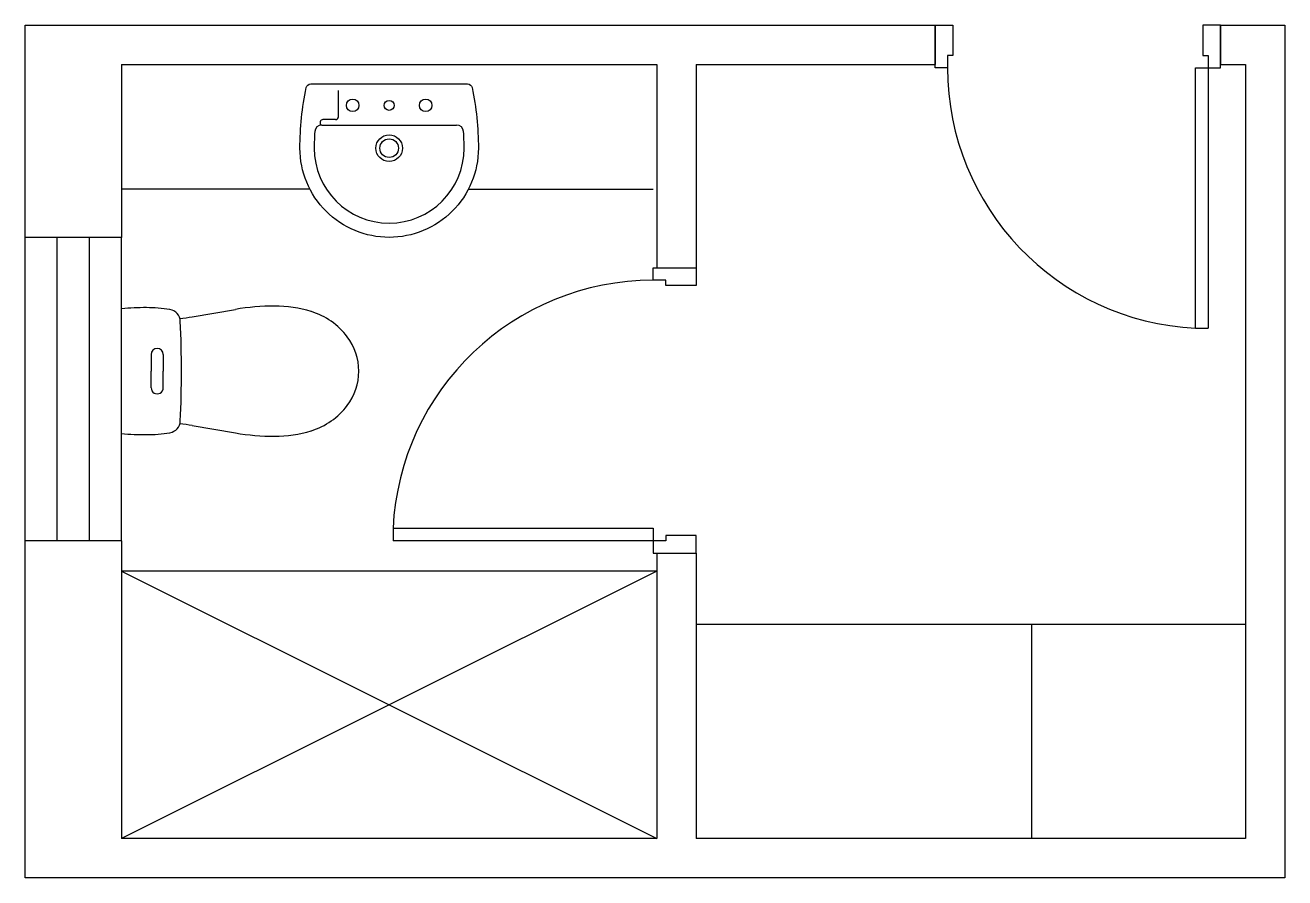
# Model space of a CAD drawing. Extents: x 0 to 3530, y 0 to 2390.
import ezdxf

# ---------------------------------------------------------------- set-up
doc = ezdxf.new("R2010")
doc.units = 0
doc.header["$LTSCALE"] = 800
doc.layers.get('0').update_dxf_attribs({"linetype": 'CONTINUOUS'})
for name, color, linetype in [('DOOR', 7, 'CONTINUOUS'), ('JOINERY', 7, 'CONTINUOUS'), ('PLUMBING_FIXTURES', 7, 'CONTINUOUS'), ('WALL', 7, 'CONTINUOUS'), ('WINDOW', 7, 'CONTINUOUS')]:
    doc.layers.add(name, color=color, linetype=linetype)

# ---------------------------------------------------------------- blocks, each defined once
blk = doc.blocks.new('VAN-ECLIPSE-PL')
for p, q in [((-142.2, -92), (-142.2, -18.3)), ((-150.2, -100), (-185.5, -100))]:
    blk.add_line(p, q)
at = {"color": 7}
blk.add_line((-188.9, -115), (188.9, -115), dxfattribs=at)
blk.add_lwpolyline([(0, -430, -0.414214), (-250, -180, -0.052159), (-232.3, -10.3, -0.354398), (-219.5, 0), (219.5, 0, -0.354398), (232.3, -10.3, -0.052159), (250, -180, -0.414214)], format="xyb", close=True)
for centre, radius in [((-102.5, -60), 17.5), ((0, -60), 14), ((102.5, -60), 17.5), ((0, -180), 26)]:
    blk.add_circle(centre, radius)
blk.add_circle((0, -180), 37.5, dxfattribs=at)
for centre, radius, start, end in [((-185.1, -108.4), 8.45, 93.116, 231.7452), ((-150.2, -92), 8, 270, 0)]:
    blk.add_arc(centre, radius, start, end)
for centre, radius, start, end in [((592.4, -180.3), 802.4, 176.6608, 179.9759), ((-188.7, -135), 20, 89.4644, 175.9939), ((188.7, -135), 20, 4.0061, 90.5356), ((-592.1, -180.3), 802.1, 0.0236, 3.3398), ((0, -180), 210, 180, 270), ((0, -180), 210, 270, 0)]:
    blk.add_arc(centre, radius, start, end, dxfattribs=at)
blk = doc.blocks.new('DOOR-800')
at = {"color": 0, "linetype": 'BYBLOCK'}
for p, q in [((35, 120), (35, 849.2)), ((70, 849.2), (35, 849.2)), ((70, 849.2), (70, 120)), ((0, 120), (0, 0)), ((35, 120), (0, 120)), ((70, 120), (35, 120)), ((35, 85), (35, 120)), ((765, 85), (765, 120)), ((765, 120), (800, 120)), ((800, 120), (800, 0)), ((50, 85), (35, 85)), ((50, 0), (50, 85)), ((750, 0), (750, 85)), ((750, 85), (765, 85)), ((0, 0), (50, 0)), ((800, 0), (750, 0))]:
    blk.add_line(p, q, dxfattribs=at)
blk.add_arc((35, 120), 730, 0, 87.2519, dxfattribs=at)
blk = doc.blocks.new('WC')
at = {"linetype": 'CONTINUOUS'}
for p, q in [((-152.6, 198.1), (-173.4, 319.1)), ((152.2, 198.1), (172.9, 319.1)), ((-46.7, 117), (-0.2, 117)), ((46.3, 117), (-0.2, 117)), ((-46.7, 83), (-0.2, 83)), ((46.3, 83), (-0.2, 83)), ((174.8, 0), (-174.8, 0))]:
    blk.add_line(p, q, dxfattribs=at)
for centre, radius, start, end in [((-0.2, 505), 160, 90, 127.0996), ((-0.2, 505), 160, 52.9004, 90), ((23.9, 473.1), 200, 127.0996, 162.9038), ((-24.4, 473.1), 200, 17.0962, 52.9004), ((167.3, 429), 350, 162.9038, 180), ((-167.7, 429), 350, 0, 17.0962), ((467.3, 429), 650, 180, 189.7311), ((-467.7, 429), 650, 350.2689, 0), ((-546.9, 130.5), 400, 4.7151, 9.7311), ((546.4, 130.5), 400, 170.2689, 175.2849), ((-138.3, 129.8), 35, 92.669, 170.573), ((-0.2, -2832), 3000, 90, 92.669), ((-0.2, -2832), 3000, 87.331, 90), ((137.8, 129.8), 35, 9.427, 87.331), ((221.8, 70), 400, 170.573, 180), ((-46.7, 100), 17, 90, 270), ((46.3, 100), 17, 270, 90), ((-222.2, 70), 400, 0, 9.427), ((639.9, 70), 818.2, 180, 184.8759), ((-640.4, 70), 818.2, 355.0919, 0), ((-174.8, 0.5), 0.5, 184.8759, 270)]:
    blk.add_arc(centre, radius, start, end, dxfattribs=at)

msp = doc.modelspace()

# ---------------------------------------------------------------- linework, layer by layer
at = {"layer": 'JOINERY'}
for p, q in [((3420, 710), (1880, 710)), ((2820, 710), (2820, 110))]:
    msp.add_line(p, q, dxfattribs=at)
at = {"layer": 'PLUMBING_FIXTURES'}
for p, q in [((798.1, 1930), (270, 1930)), ((1241.9, 1930), (1760, 1930)), ((1770, 860), (270, 860)), ((1770, 860), (270, 110)), ((270, 860), (1770, 110))]:
    msp.add_line(p, q, dxfattribs=at)
at = {"layer": 'WALL'}
for p, q in [((0, 2390), (2550, 2390)), ((0, 1795), (0, 2390)), ((2550, 2390), (2550, 2280)), ((3350, 2390), (3530, 2390)), ((3350, 2390), (3350, 2280)), ((3530, 2390), (3530, 0)), ((270, 2280), (1770, 2280)), ((270, 2280), (270, 1795)), ((1770, 2280), (1770, 1710)), ((1880, 2280), (2550, 2280)), ((1880, 2280), (1880, 1710)), ((3350, 2280), (3420, 2280)), ((3420, 2280), (3420, 110)), ((270, 1795), (0, 1795)), ((1770, 1710), (1880, 1710)), ((0, 0), (0, 945)), ((270, 945), (0, 945)), ((270, 945), (270, 110)), ((1770, 910), (1770, 110)), ((1770, 910), (1880, 910)), ((1880, 910), (1880, 110)), ((1770, 110), (270, 110)), ((3420, 110), (1880, 110)), ((3530, 0), (0, 0))]:
    msp.add_line(p, q, dxfattribs=at)
at = {"layer": 'WINDOW'}
for p, q in [((0, 945), (0, 1795)), ((90, 945), (90, 1795)), ((180, 945), (180, 1795)), ((270, 945), (270, 1795))]:
    msp.add_line(p, q, dxfattribs=at)

# ---------------------------------------------------------------- block references
at = {"layer": 'DOOR'}
for p, rotation in [((3350, 2390), 180), ((1880, 910), 90)]:
    msp.add_blockref('DOOR-800', p, dxfattribs=dict(at, rotation=rotation))
at = {"layer": 'PLUMBING_FIXTURES'}
msp.add_blockref('VAN-ECLIPSE-PL', (1020, 2225.2), dxfattribs=at)
at = {"layer": 'PLUMBING_FIXTURES', "rotation": 270}
msp.add_blockref('WC', (270, 1420), dxfattribs=at)

doc.saveas('drawing.dxf')
